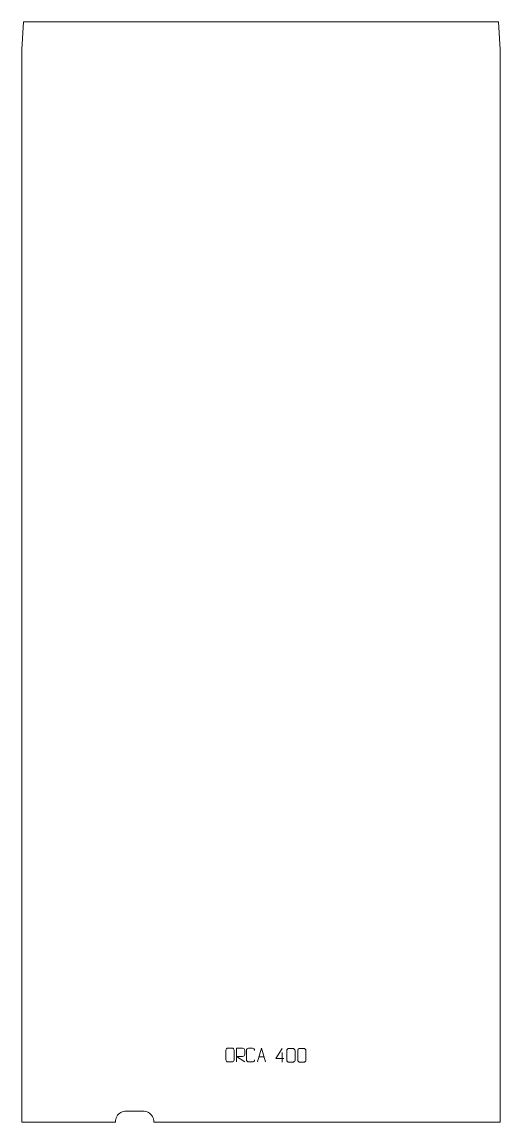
# Model space of a CAD drawing. Header units: millimetres. Extents: x -435 to 435, y -1475 to 525.
import ezdxf

# ---------------------------------------------------------------- set-up
doc = ezdxf.new("R2010")
doc.units = ezdxf.units.MM
doc.header["$MEASUREMENT"] = 0
doc.layers.add('layer 1', color=7, linetype='Continuous')

msp = doc.modelspace()

# ---------------------------------------------------------------- linework, layer by layer
at = {"layer": 'layer 1', "color": 242, "lineweight": 9}
msp.add_open_spline([(-265.0004, -1474.9992), (-265.0004, -1474.9992), (-435.0001, -1474.9992), (-435.0001, -1474.9992), (-435.0001, -1474.9992), (-435.0001, -1474.9992), (-435.0001, 474.9996), (-435.0001, 474.9996), (-435.0001, 474.9996), (-435.0001, 474.9996), (-432.4991, 525), (-432.4991, 525), (-432.4991, 525), (-432.4991, 525), (432.5002, 525), (432.5002, 525), (432.5002, 525), (432.5002, 525), (435.0001, 474.9996), (435.0001, 474.9996), (435.0001, 474.9996), (435.0001, 474.9996), (435.0001, -1474.9992), (435.0001, -1474.9992), (435.0001, -1474.9992), (435.0001, -1474.9992), (-194.9994, -1474.9992), (-194.9994, -1474.9992), (-194.9994, -1474.9992), (-194.9994, -1474.9992), (-195.1715, -1472.3889), (-195.1715, -1472.3889), (-195.1715, -1472.3889), (-195.1715, -1472.3889), (-195.6819, -1469.8235), (-195.6819, -1469.8235), (-195.6819, -1469.8235), (-195.6819, -1469.8235), (-196.5219, -1467.3461), (-196.5219, -1467.3461), (-196.5219, -1467.3461), (-196.5219, -1467.3461), (-197.6795, -1464.9999), (-197.6795, -1464.9999), (-197.6795, -1464.9999), (-197.6795, -1464.9999), (-199.1323, -1462.8242), (-199.1323, -1462.8242), (-199.1323, -1462.8242), (-199.1323, -1462.8242), (-200.8577, -1460.8569), (-200.8577, -1460.8569), (-200.8577, -1460.8569), (-200.8577, -1460.8569), (-202.825, -1459.133), (-202.825, -1459.133), (-202.825, -1459.133), (-202.825, -1459.133), (-205.0003, -1457.6787), (-205.0003, -1457.6787), (-205.0003, -1457.6787), (-205.0003, -1457.6787), (-207.3465, -1456.5215), (-207.3465, -1456.5215), (-207.3465, -1456.5215), (-207.3465, -1456.5215), (-209.8243, -1455.6815), (-209.8243, -1455.6815), (-209.8243, -1455.6815), (-209.8243, -1455.6815), (-212.3893, -1455.1711), (-212.3893, -1455.1711), (-212.3893, -1455.1711), (-212.3893, -1455.1711), (-214.9996, -1455.0001), (-214.9996, -1455.0001), (-214.9996, -1455.0001), (-214.9996, -1455.0001), (-244.9997, -1455.0001), (-244.9997, -1455.0001), (-244.9997, -1455.0001), (-244.9997, -1455.0001), (-247.61, -1455.1711), (-247.61, -1455.1711), (-247.61, -1455.1711), (-247.61, -1455.1711), (-250.1765, -1455.6815), (-250.1765, -1455.6815), (-250.1765, -1455.6815), (-250.1765, -1455.6815), (-252.6532, -1456.5215), (-252.6532, -1456.5215), (-252.6532, -1456.5215), (-252.6532, -1456.5215), (-254.9994, -1457.6787), (-254.9994, -1457.6787), (-254.9994, -1457.6787), (-254.9994, -1457.6787), (-257.1747, -1459.133), (-257.1747, -1459.133), (-257.1747, -1459.133), (-257.1747, -1459.133), (-259.1421, -1460.8569), (-259.1421, -1460.8569), (-259.1421, -1460.8569), (-259.1421, -1460.8569), (-260.8674, -1462.8242), (-260.8674, -1462.8242), (-260.8674, -1462.8242), (-260.8674, -1462.8242), (-262.3202, -1464.9999), (-262.3202, -1464.9999), (-262.3202, -1464.9999), (-262.3202, -1464.9999), (-263.4774, -1467.3461), (-263.4774, -1467.3461), (-263.4774, -1467.3461), (-263.4774, -1467.3461), (-264.3177, -1469.8235), (-264.3177, -1469.8235), (-264.3177, -1469.8235), (-264.3177, -1469.8235), (-264.8293, -1472.3889), (-264.8293, -1472.3889), (-264.8293, -1472.3889), (-264.8293, -1472.3889), (-265.0004, -1474.9992), (-265.0004, -1474.9992)], degree=3, knots=[0, 0, 0, 0, 0.03030303, 0.03030303, 0.03030303, 0.03030303, 0.060606061, 0.060606061, 0.060606061, 0.060606061, 0.090909091, 0.090909091, 0.090909091, 0.090909091, 0.121212121, 0.121212121, 0.121212121, 0.121212121, 0.151515152, 0.151515152, 0.151515152, 0.151515152, 0.181818182, 0.181818182, 0.181818182, 0.181818182, 0.212121212, 0.212121212, 0.212121212, 0.212121212, 0.242424242, 0.242424242, 0.242424242, 0.242424242, 0.272727273, 0.272727273, 0.272727273, 0.272727273, 0.303030303, 0.303030303, 0.303030303, 0.303030303, 0.333333333, 0.333333333, 0.333333333, 0.333333333, 0.363636364, 0.363636364, 0.363636364, 0.363636364, 0.393939394, 0.393939394, 0.393939394, 0.393939394, 0.424242424, 0.424242424, 0.424242424, 0.424242424, 0.454545455, 0.454545455, 0.454545455, 0.454545455, 0.484848485, 0.484848485, 0.484848485, 0.484848485, 0.515151515, 0.515151515, 0.515151515, 0.515151515, 0.545454545, 0.545454545, 0.545454545, 0.545454545, 0.575757576, 0.575757576, 0.575757576, 0.575757576, 0.606060606, 0.606060606, 0.606060606, 0.606060606, 0.636363636, 0.636363636, 0.636363636, 0.636363636, 0.666666667, 0.666666667, 0.666666667, 0.666666667, 0.696969697, 0.696969697, 0.696969697, 0.696969697, 0.727272727, 0.727272727, 0.727272727, 0.727272727, 0.757575758, 0.757575758, 0.757575758, 0.757575758, 0.787878788, 0.787878788, 0.787878788, 0.787878788, 0.818181818, 0.818181818, 0.818181818, 0.818181818, 0.848484848, 0.848484848, 0.848484848, 0.848484848, 0.878787879, 0.878787879, 0.878787879, 0.878787879, 0.909090909, 0.909090909, 0.909090909, 0.909090909, 0.939393939, 0.939393939, 0.939393939, 0.939393939, 1, 1, 1, 1], dxfattribs=at)
at = {"layer": 'layer 1', "color": 250, "lineweight": 9}
for points, knots in [([(-60.0283, -1340.764), (-57.6616, -1340.764), (-55.2945, -1340.764), (-52.9274, -1340.764), (-52.9274, -1340.764), (-50.9464, -1340.7284), (-48.9199, -1342.2231), (-48.8928, -1344.6658), (-48.8928, -1344.6658), (-48.8932, -1350.4246), (-48.8932, -1356.1839), (-48.8928, -1361.9435), (-48.8928, -1361.9435), (-49.035, -1364.2717), (-50.7418, -1365.7543), (-52.9274, -1365.7652), (-52.9274, -1365.7652), (-55.3004, -1365.7648), (-57.6734, -1365.7648), (-60.046, -1365.7652), (-60.046, -1365.7652), (-62.0049, -1365.8708), (-64.0118, -1363.9824), (-64.0004, -1361.9609), (-64.0004, -1361.9609), (-64.0001, -1356.1788), (-64.0001, -1350.3972), (-64.0004, -1344.6159), (-64.0004, -1344.6159), (-63.9961, -1342.4733), (-62.2186, -1340.7505), (-60.0283, -1340.764)], [0, 0, 0, 0, 0.111111111, 0.111111111, 0.111111111, 0.111111111, 0.222222222, 0.222222222, 0.222222222, 0.222222222, 0.333333333, 0.333333333, 0.333333333, 0.333333333, 0.444444444, 0.444444444, 0.444444444, 0.444444444, 0.555555556, 0.555555556, 0.555555556, 0.555555556, 0.666666667, 0.666666667, 0.666666667, 0.666666667, 0.777777778, 0.777777778, 0.777777778, 0.777777778, 1, 1, 1, 1]), ([(-44.3471, -1365.787), (-44.3471, -1365.787), (-44.3471, -1340.8335), (-44.3471, -1340.8335), (-44.3471, -1340.8335), (-40.7523, -1340.8335), (-37.1568, -1340.8335), (-33.5616, -1340.8335), (-33.5616, -1340.8335), (-31.2363, -1340.8712), (-29.679, -1342.3612), (-29.6831, -1344.7276), (-29.6831, -1344.7276), (-29.6835, -1346.7631), (-29.6835, -1349.8225), (-29.6831, -1351.8585), (-29.6831, -1351.8585), (-29.6896, -1353.734), (-31.5019, -1355.6758), (-33.5114, -1355.6949), (-33.5114, -1355.6949), (-33.5114, -1355.6949), (-44.3471, -1355.6949), (-44.3471, -1355.6949), (-44.3471, -1355.6949), (-44.3471, -1355.6949), (-29.6924, -1365.787), (-29.6924, -1365.787)], [0, 0, 0, 0, 0.125, 0.125, 0.125, 0.125, 0.25, 0.25, 0.25, 0.25, 0.375, 0.375, 0.375, 0.375, 0.5, 0.5, 0.5, 0.5, 0.625, 0.625, 0.625, 0.625, 0.75, 0.75, 0.75, 0.75, 1, 1, 1, 1]), ([(-11.592, -1361.9693), (-11.7318, -1364.2927), (-13.409, -1365.7723), (-15.5567, -1365.7831), (-15.5567, -1365.7831), (-17.8886, -1365.7827), (-20.2205, -1365.7827), (-22.552, -1365.7831), (-22.552, -1365.7831), (-24.477, -1365.8885), (-26.4491, -1364.004), (-26.4379, -1361.9867), (-26.4379, -1361.9867), (-26.4375, -1356.2166), (-26.4375, -1350.4469), (-26.4379, -1344.6776), (-26.4379, -1344.6776), (-26.4337, -1342.5395), (-24.687, -1340.8203), (-22.5346, -1340.8338), (-22.5346, -1340.8338), (-20.2089, -1340.8338), (-17.8828, -1340.8338), (-15.5567, -1340.8338), (-15.5567, -1340.8338), (-13.6101, -1340.7983), (-11.6187, -1342.2898), (-11.592, -1344.7274)], [0, 0, 0, 0, 0.125, 0.125, 0.125, 0.125, 0.25, 0.25, 0.25, 0.25, 0.375, 0.375, 0.375, 0.375, 0.5, 0.5, 0.5, 0.5, 0.625, 0.625, 0.625, 0.625, 0.75, 0.75, 0.75, 0.75, 1, 1, 1, 1]), ([(-6.4855, -1365.787), (-6.4855, -1365.787), (0.8855, -1340.8335), (0.8855, -1340.8335), (0.8855, -1340.8335), (0.8855, -1340.8335), (8.4554, -1365.787), (8.4554, -1365.787)], [0, 0, 0, 0, 0.333333333, 0.333333333, 0.333333333, 0.333333333, 1, 1, 1, 1]), ([(41.7382, -1359.4242), (41.7382, -1359.4242), (26.9165, -1359.4242), (26.9165, -1359.4242), (26.9165, -1359.4242), (26.9165, -1359.4242), (38.7941, -1341.3537), (38.7941, -1341.3537)], [0, 0, 0, 0, 0.333333333, 0.333333333, 0.333333333, 0.333333333, 1, 1, 1, 1]), ([(50.7457, -1341.3384), (53.1124, -1341.3384), (55.4795, -1341.3384), (57.8466, -1341.3384), (57.8466, -1341.3384), (59.8276, -1341.3028), (61.8541, -1342.7975), (61.8812, -1345.2402), (61.8812, -1345.2402), (61.8808, -1350.999), (61.8808, -1356.7583), (61.8812, -1362.5179), (61.8812, -1362.5179), (61.739, -1364.8461), (60.0322, -1366.3287), (57.8466, -1366.3396), (57.8466, -1366.3396), (55.4736, -1366.3392), (53.1006, -1366.3392), (50.728, -1366.3396), (50.728, -1366.3396), (48.7691, -1366.4452), (46.7622, -1364.5568), (46.7736, -1362.5353), (46.7736, -1362.5353), (46.7739, -1356.7532), (46.7739, -1350.9716), (46.7736, -1345.1903), (46.7736, -1345.1903), (46.7779, -1343.0477), (48.5554, -1341.3249), (50.7457, -1341.3384)], [0, 0, 0, 0, 0.111111111, 0.111111111, 0.111111111, 0.111111111, 0.222222222, 0.222222222, 0.222222222, 0.222222222, 0.333333333, 0.333333333, 0.333333333, 0.333333333, 0.444444444, 0.444444444, 0.444444444, 0.444444444, 0.555555556, 0.555555556, 0.555555556, 0.555555556, 0.666666667, 0.666666667, 0.666666667, 0.666666667, 0.777777778, 0.777777778, 0.777777778, 0.777777778, 1, 1, 1, 1]), ([(70.7457, -1341.3384), (73.1124, -1341.3384), (75.4795, -1341.3384), (77.8466, -1341.3384), (77.8466, -1341.3384), (79.8276, -1341.3028), (81.8541, -1342.7975), (81.8812, -1345.2402), (81.8812, -1345.2402), (81.8808, -1350.999), (81.8808, -1356.7583), (81.8812, -1362.5179), (81.8812, -1362.5179), (81.739, -1364.8461), (80.0322, -1366.3287), (77.8466, -1366.3396), (77.8466, -1366.3396), (75.4736, -1366.3392), (73.1006, -1366.3392), (70.728, -1366.3396), (70.728, -1366.3396), (68.7691, -1366.4452), (66.7622, -1364.5568), (66.7736, -1362.5353), (66.7736, -1362.5353), (66.7739, -1356.7532), (66.7739, -1350.9716), (66.7736, -1345.1903), (66.7736, -1345.1903), (66.7779, -1343.0477), (68.5554, -1341.3249), (70.7457, -1341.3384)], [0, 0, 0, 0, 0.111111111, 0.111111111, 0.111111111, 0.111111111, 0.222222222, 0.222222222, 0.222222222, 0.222222222, 0.333333333, 0.333333333, 0.333333333, 0.333333333, 0.444444444, 0.444444444, 0.444444444, 0.444444444, 0.555555556, 0.555555556, 0.555555556, 0.555555556, 0.666666667, 0.666666667, 0.666666667, 0.666666667, 0.777777778, 0.777777778, 0.777777778, 0.777777778, 1, 1, 1, 1])]:
    msp.add_open_spline(points, degree=3, knots=knots, dxfattribs=at)
for points in [[(-3.7629, -1356.5376), (-3.7629, -1356.5376), (5.7328, -1356.5376), (5.7328, -1356.5376)], [(38.7941, -1348.6631), (38.7941, -1348.6631), (38.7941, -1366.3278), (38.7941, -1366.3278)]]:
    msp.add_open_spline(points, degree=3, dxfattribs=at)

doc.saveas('drawing.dxf')
